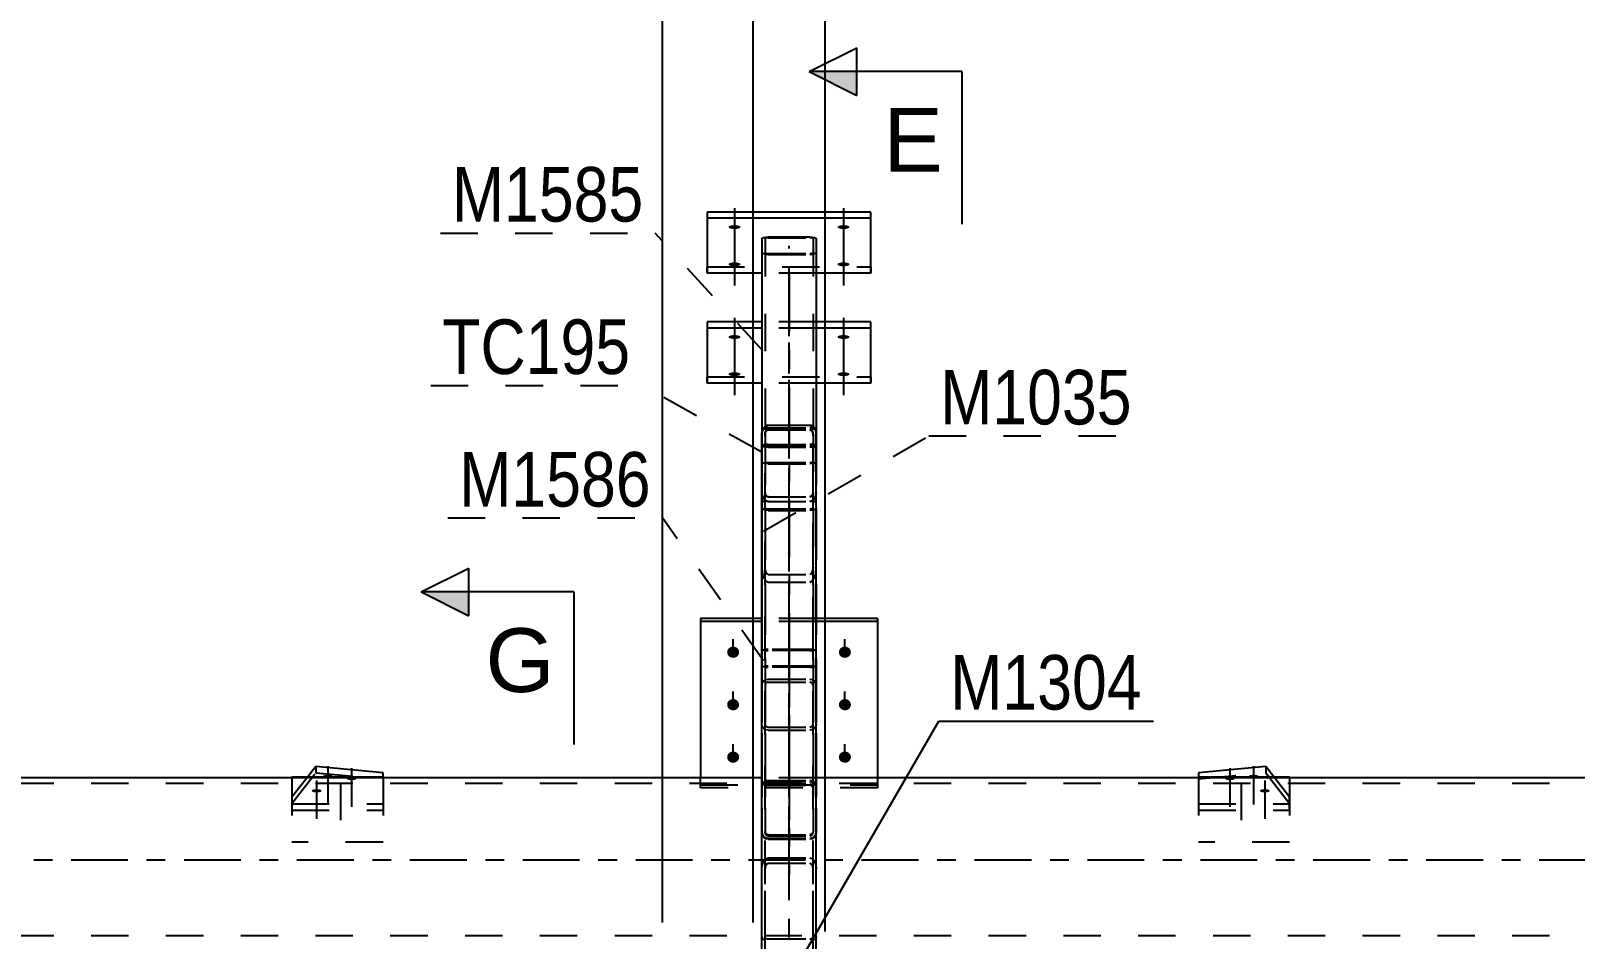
# Model space of a CAD drawing. Header units: millimetres. Extents: x -82 to 1107, y -546 to 295.
# Drawn here: x 241.7 to 322.6, y -4.2 to 43.5 of the extents above; entities that cross this region are included whole.
import ezdxf

# ---------------------------------------------------------------- set-up
doc = ezdxf.new("R2010")
doc.units = ezdxf.units.MM
doc.linetypes.add('DXK_LINE_DOT2', pattern=[3.9198, 1.9599, -1.9599])
doc.linetypes.add('DXK_LINE_DOT3', pattern=[5.9187, 2.979, -0.9799, 0.9799, -0.9799])
doc.styles.add('Arial', font='ARIAL.TTF', dxfattribs={"height": 0.2})
doc.styles.add('Arial Narrow', font='ARIALN.TTF', dxfattribs={"height": 0.2})

# ---------------------------------------------------------------- blocks, each defined once
blk = doc.blocks.new('Part-761553693-2066 - 1360')
at = {"color": 2, "linetype": 'Continuous'}
for p, q in [((277.127, 28.208), (277.127, 27.884)), ((279.985, 28.208), (277.127, 28.208)), ((277.127, 27.884), (277.127, 25.002)), ((279.985, 27.884), (277.127, 27.884)), ((285.698, 28.208), (282.843, 28.208)), ((285.698, 27.884), (282.843, 27.884)), ((285.698, 27.884), (285.698, 28.208)), ((285.698, 25.002), (285.698, 27.884)), ((279.985, 25.002), (277.127, 25.002)), ((285.698, 25.002), (282.843, 25.002))]:
    blk.add_line(p, q, dxfattribs=at)
at = {"color": 7, "linetype": 'DXK_LINE_DOT2'}
for p, q in [((282.843, 28.208), (279.985, 28.208)), ((282.843, 27.884), (279.985, 27.884)), ((277.127, 25.002), (277.127, 25.326)), ((277.127, 25.326), (285.698, 25.326)), ((285.698, 25.326), (285.698, 25.002)), ((282.843, 25.002), (279.985, 25.002))]:
    blk.add_line(p, q, dxfattribs=at)
blk = doc.blocks.new('Bolt-761553693-2078 - 1360')
at = {"linetype": 'Continuous'}
for points in [[(278.556, 33.286), (278.621, 33.284), (278.684, 33.277), (278.741, 33.267), (278.789, 33.252), (278.828, 33.235), (278.855, 33.215), (278.868, 33.195), (278.868, 33.173), (278.855, 33.152), (278.828, 33.133), (278.789, 33.115), (278.741, 33.101), (278.684, 33.09), (278.621, 33.084), (278.556, 33.082), (278.49, 33.084), (278.428, 33.09), (278.371, 33.101), (278.322, 33.115), (278.284, 33.133), (278.257, 33.152), (278.243, 33.173), (278.243, 33.195), (278.257, 33.215), (278.284, 33.235), (278.322, 33.252), (278.371, 33.267), (278.428, 33.277), (278.49, 33.284)], [(278.556, 31.334), (278.621, 31.332), (278.684, 31.325), (278.741, 31.314), (278.789, 31.3), (278.828, 31.283), (278.855, 31.263), (278.868, 31.242), (278.868, 31.221), (278.855, 31.2), (278.828, 31.181), (278.789, 31.163), (278.741, 31.149), (278.684, 31.138), (278.621, 31.132), (278.556, 31.13), (278.49, 31.132), (278.428, 31.138), (278.371, 31.149), (278.322, 31.163), (278.284, 31.181), (278.257, 31.2), (278.243, 31.221), (278.243, 31.242), (278.257, 31.263), (278.284, 31.283), (278.322, 31.3), (278.371, 31.314), (278.428, 31.325), (278.49, 31.332)]]:
    blk.add_hatch(color=1, dxfattribs=at).paths.add_polyline_path(points)
at = {"color": 1, "linetype": 'Continuous'}
for p, q in [((278.556, 34.183), (278.556, 32.076)), ((278.556, 32.231), (278.556, 30.124))]:
    blk.add_line(p, q, dxfattribs=at)
blk = doc.blocks.new('Part-761553693-1744 - 1360')
at = {"color": 7, "linetype": 'DXK_LINE_DOT3'}
blk.add_line((281.413, 30.693), (281.413, 1.107), dxfattribs=at)
at = {"color": 2, "linetype": 'Continuous'}
for p, q in [((279.984, 21.59), (279.985, 21.592)), ((279.984, 21.59), (279.984, 10.21)), ((279.984, 10.917), (279.985, 10.918)), ((279.985, 10.209), (279.984, 10.21))]:
    blk.add_line(p, q, dxfattribs=at)
at = {"color": 7, "linetype": 'DXK_LINE_DOT2'}
for p, q in [((279.985, 21.592), (280.01, 21.633)), ((280.01, 21.633), (280.085, 21.669)), ((280.085, 21.669), (280.196, 21.693)), ((280.169, 21.611), (280.156, 21.59)), ((280.156, 21.59), (280.156, 10.21)), ((280.206, 21.629), (280.169, 21.611)), ((280.196, 21.693), (280.327, 21.701)), ((280.262, 21.641), (280.206, 21.629)), ((280.327, 21.646), (280.262, 21.641)), ((280.327, 21.701), (282.499, 21.701)), ((280.327, 21.646), (282.499, 21.646)), ((282.499, 21.701), (282.63, 21.693)), ((282.564, 21.641), (282.499, 21.646)), ((282.62, 21.629), (282.564, 21.641)), ((282.657, 21.611), (282.62, 21.629)), ((282.63, 21.693), (282.741, 21.669)), ((282.67, 21.59), (282.657, 21.611)), ((282.67, 21.59), (282.67, 10.21)), ((282.741, 21.669), (282.815, 21.633)), ((282.815, 21.633), (282.841, 21.59)), ((282.841, 21.59), (282.841, 10.21)), ((280.01, 20.841), (279.984, 20.883)), ((280.085, 20.805), (280.01, 20.841)), ((280.196, 20.78), (280.085, 20.805)), ((280.156, 20.883), (280.169, 20.862)), ((280.169, 20.862), (280.206, 20.844)), ((280.327, 20.772), (280.196, 20.78)), ((280.206, 20.844), (280.262, 20.832)), ((280.262, 20.832), (280.327, 20.828)), ((280.327, 20.828), (282.499, 20.828)), ((280.327, 20.772), (282.499, 20.772)), ((282.499, 20.828), (282.564, 20.832)), ((282.63, 20.78), (282.499, 20.772)), ((282.564, 20.832), (282.62, 20.844)), ((282.62, 20.844), (282.657, 20.862)), ((282.741, 20.805), (282.63, 20.78)), ((282.657, 20.862), (282.67, 20.883)), ((282.815, 20.841), (282.741, 20.805)), ((282.841, 20.883), (282.815, 20.841)), ((279.985, 10.918), (280.01, 10.959)), ((280.085, 10.996), (280.01, 10.959)), ((280.196, 11.02), (280.085, 10.996)), ((280.156, 10.917), (280.169, 10.938)), ((280.169, 10.938), (280.206, 10.956)), ((280.327, 11.028), (280.196, 11.02)), ((280.206, 10.956), (280.262, 10.968)), ((280.262, 10.968), (280.327, 10.972)), ((282.499, 11.028), (280.327, 11.028)), ((282.499, 10.972), (280.327, 10.972)), ((282.63, 11.02), (282.499, 11.028)), ((282.499, 10.972), (282.564, 10.968)), ((282.564, 10.968), (282.62, 10.956)), ((282.62, 10.956), (282.657, 10.938)), ((282.741, 10.996), (282.63, 11.02)), ((282.657, 10.938), (282.67, 10.917)), ((282.815, 10.959), (282.741, 10.996)), ((282.841, 10.917), (282.815, 10.959)), ((280.01, 10.168), (279.985, 10.209)), ((280.01, 10.168), (280.085, 10.131)), ((280.085, 10.131), (280.196, 10.107)), ((280.169, 10.189), (280.156, 10.21)), ((280.206, 10.171), (280.169, 10.189)), ((280.196, 10.107), (280.327, 10.099)), ((280.262, 10.159), (280.206, 10.171)), ((280.327, 10.154), (280.262, 10.159)), ((282.499, 10.154), (280.327, 10.154)), ((282.499, 10.099), (280.327, 10.099)), ((282.564, 10.159), (282.499, 10.154)), ((282.499, 10.099), (282.63, 10.107)), ((282.62, 10.171), (282.564, 10.159)), ((282.657, 10.189), (282.62, 10.171)), ((282.63, 10.107), (282.741, 10.131)), ((282.67, 10.21), (282.657, 10.189)), ((282.741, 10.131), (282.815, 10.168)), ((282.815, 10.168), (282.841, 10.21))]:
    blk.add_line(p, q, dxfattribs=at)
blk = doc.blocks.new('Part-761553693-1999 - 1360')
at = {"color": 2, "linetype": 'Continuous'}
for p, q in [((306.396, 4.883), (302.871, 4.561)), ((306.818, 4.342), (306.396, 4.883)), ((302.871, 4.561), (302.871, 4.342))]:
    blk.add_line(p, q, dxfattribs=at)
at = {"color": 7, "linetype": 'DXK_LINE_DOT2'}
for p, q in [((306.396, 4.883), (306.396, 4.561)), ((302.871, 4.239), (306.396, 4.561)), ((302.871, 4.342), (302.871, 2.6)), ((306.396, 4.561), (307.646, 2.955)), ((307.646, 3.278), (306.818, 4.342)), ((307.646, 2.6), (307.646, 3.278)), ((302.871, 2.922), (307.646, 2.922)), ((302.871, 2.6), (307.646, 2.6))]:
    blk.add_line(p, q, dxfattribs=at)
blk = doc.blocks.new('Part-761553693-1612 - 1360')
at = {"color": 2, "linetype": 'Continuous'}
for p, q in [((277.127, 33.973), (277.127, 33.649)), ((285.698, 33.973), (277.127, 33.973)), ((277.127, 33.649), (277.127, 30.767)), ((285.698, 33.649), (277.127, 33.649)), ((285.698, 33.649), (285.698, 33.973)), ((285.698, 30.767), (285.698, 33.649)), ((279.985, 30.767), (277.127, 30.767)), ((285.698, 30.767), (282.843, 30.767))]:
    blk.add_line(p, q, dxfattribs=at)
at = {"color": 7, "linetype": 'DXK_LINE_DOT2'}
for p, q in [((277.127, 30.767), (277.127, 31.091)), ((277.127, 31.091), (285.698, 31.091)), ((282.843, 30.767), (279.985, 30.767)), ((285.698, 31.091), (285.698, 30.767))]:
    blk.add_line(p, q, dxfattribs=at)
blk = doc.blocks.new('Part-761553693-1681 - 1360')
at = {"color": 2, "linetype": 'Continuous'}
for p, q in [((279.985, 4.286), (111.414, 4.286)), ((451.414, 4.286), (282.842, 4.286))]:
    blk.add_line(p, q, dxfattribs=at)
at = {"color": 7, "linetype": 'DXK_LINE_DOT2'}
for p, q in [((282.842, 4.286), (279.985, 4.286)), ((681.897, 4), (12.957, 4)), ((681.897, -4), (12.957, -4))]:
    blk.add_line(p, q, dxfattribs=at)
at = {"color": 7, "linetype": 'DXK_LINE_DOT3'}
blk.add_line((12.957, 0), (681.897, 0), dxfattribs=at)
blk = doc.blocks.new('Part-761553693-1760 - 1360')
at = {"color": 2, "linetype": 'Continuous'}
for p, q in [((255.36, 4.341), (255.36, 4.286)), ((255.36, 4.341), (260.136, 4.341)), ((260.136, 4.341), (260.136, 4.286))]:
    blk.add_line(p, q, dxfattribs=at)
at = {"color": 7, "linetype": 'DXK_LINE_DOT2'}
for p, q in [((255.36, 4.286), (255.36, 0.912)), ((260.136, 4.286), (260.136, 0.912)), ((260.136, 0.912), (255.36, 0.912))]:
    blk.add_line(p, q, dxfattribs=at)
blk = doc.blocks.new('Part-761553693-1911 - 1360')
at = {"color": 7, "linetype": 'DXK_LINE_DOT3'}
blk.add_line((281.414, -0.671), (281.414, 24.044), dxfattribs=at)
at = {"color": 2, "linetype": 'Continuous'}
for p, q in [((280.197, 22.754), (280.086, 22.65)), ((280.328, 22.791), (280.197, 22.754)), ((280.328, 22.791), (282.5, 22.791)), ((282.631, 22.754), (282.5, 22.791)), ((282.742, 22.65), (282.631, 22.754)), ((280.011, 22.494), (279.985, 22.31)), ((280.086, 22.65), (280.011, 22.494)), ((282.816, 22.494), (282.742, 22.65)), ((282.842, 22.31), (282.816, 22.494))]:
    blk.add_line(p, q, dxfattribs=at)
at = {"color": 7, "linetype": 'DXK_LINE_DOT2'}
for p, q in [((279.985, 22.31), (279.985, 1.437)), ((280.157, 22.31), (280.17, 22.402)), ((280.157, 22.31), (280.157, 1.437)), ((280.17, 22.402), (280.207, 22.48)), ((280.207, 22.48), (280.263, 22.532)), ((280.263, 22.532), (280.328, 22.551)), ((280.328, 22.551), (282.5, 22.551)), ((282.5, 22.551), (282.565, 22.532)), ((282.565, 22.532), (282.621, 22.48)), ((282.621, 22.48), (282.658, 22.402)), ((282.658, 22.402), (282.671, 22.31)), ((282.671, 22.31), (282.671, 1.437)), ((282.842, 22.31), (282.842, 1.437)), ((279.985, 19.266), (280.011, 19.082)), ((280.011, 19.082), (280.086, 18.926)), ((280.086, 18.926), (280.197, 18.822)), ((280.17, 19.174), (280.157, 19.266)), ((280.207, 19.096), (280.17, 19.174)), ((280.197, 18.822), (280.328, 18.785)), ((280.263, 19.044), (280.207, 19.096)), ((280.328, 19.026), (280.263, 19.044)), ((280.328, 19.026), (282.5, 19.026)), ((280.328, 18.785), (282.5, 18.785)), ((282.565, 19.044), (282.5, 19.026)), ((282.5, 18.785), (282.631, 18.822)), ((282.621, 19.096), (282.565, 19.044)), ((282.658, 19.174), (282.621, 19.096)), ((282.631, 18.822), (282.742, 18.926)), ((282.671, 19.266), (282.658, 19.174)), ((282.742, 18.926), (282.816, 19.082)), ((282.816, 19.082), (282.842, 19.266)), ((280.197, 4.069), (280.328, 4.096)), ((280.328, 4.096), (282.5, 4.096)), ((282.5, 4.096), (282.631, 4.069)), ((279.985, 3.734), (280.011, 3.872)), ((280.17, 3.803), (280.157, 3.734)), ((280.207, 3.862), (280.17, 3.803)), ((280.263, 3.901), (280.207, 3.862)), ((280.328, 3.915), (280.263, 3.901)), ((280.328, 3.915), (282.5, 3.915)), ((282.565, 3.901), (282.5, 3.915)), ((282.621, 3.862), (282.565, 3.901)), ((282.658, 3.803), (282.621, 3.862)), ((282.671, 3.734), (282.658, 3.803)), ((282.816, 3.872), (282.842, 3.734)), ((280.011, 1.298), (279.985, 1.437)), ((280.157, 1.437), (280.17, 1.368)), ((280.17, 1.368), (280.207, 1.309)), ((280.328, 1.074), (280.197, 1.102)), ((280.207, 1.309), (280.263, 1.27)), ((280.263, 1.27), (280.328, 1.256)), ((280.328, 1.256), (282.5, 1.256)), ((280.328, 1.074), (282.5, 1.074)), ((282.5, 1.256), (282.565, 1.27)), ((282.631, 1.102), (282.5, 1.074)), ((282.565, 1.27), (282.621, 1.309)), ((282.621, 1.309), (282.658, 1.368)), ((282.658, 1.368), (282.671, 1.437)), ((282.842, 1.437), (282.816, 1.298))]:
    blk.add_line(p, q, dxfattribs=at)
for centre, start, end in [((280.341, 3.746), 114.13628, 159.07274), ((282.486, 3.746), 20.92726, 65.86372), ((280.341, 1.425), 200.92726, 245.86372), ((282.486, 1.425), 294.13628, 339.07274)]:
    blk.add_arc(centre, 0.353, start, end, dxfattribs=at)
blk = doc.blocks.new('Part-761553693-1919 - 1360')
at = {"color": 7, "linetype": 'DXK_LINE_DOT3'}
blk.add_line((281.414, -84.988), (281.414, 30.788), dxfattribs=at)
at = {"color": 2, "linetype": 'Continuous'}
for p, q in [((280.086, 22.65), (280.197, 22.754)), ((280.197, 22.754), (280.328, 22.791)), ((280.328, 22.791), (282.5, 22.791)), ((282.5, 22.791), (282.631, 22.754)), ((282.631, 22.754), (282.742, 22.65)), ((279.985, 22.31), (280.011, 22.494)), ((279.985, -75.762), (279.985, 22.31)), ((280.011, 22.494), (280.086, 22.65)), ((282.742, 22.65), (282.816, 22.494)), ((282.816, 22.494), (282.842, 22.31)), ((282.842, -75.762), (282.842, 22.31))]:
    blk.add_line(p, q, dxfattribs=at)
at = {"color": 7, "linetype": 'DXK_LINE_DOT2'}
for p, q in [((280.17, 22.402), (280.157, 22.31)), ((280.157, -75.762), (280.157, 22.31)), ((280.207, 22.48), (280.17, 22.402)), ((280.263, 22.532), (280.207, 22.48)), ((280.328, 22.551), (280.263, 22.532)), ((280.328, 22.551), (282.5, 22.551)), ((282.565, 22.532), (282.5, 22.551)), ((282.621, 22.48), (282.565, 22.532)), ((282.658, 22.402), (282.621, 22.48)), ((282.671, 22.31), (282.658, 22.402)), ((282.671, -75.762), (282.671, 22.31)), ((280.011, 19.082), (279.985, 19.266)), ((280.086, 18.926), (280.011, 19.082)), ((280.197, 18.822), (280.086, 18.926)), ((280.157, 19.266), (280.17, 19.174)), ((280.17, 19.174), (280.207, 19.096)), ((280.328, 18.785), (280.197, 18.822)), ((280.207, 19.096), (280.263, 19.044)), ((280.263, 19.044), (280.328, 19.026)), ((280.328, 19.026), (282.5, 19.026)), ((280.328, 18.785), (282.5, 18.785)), ((282.5, 19.026), (282.565, 19.044)), ((282.631, 18.822), (282.5, 18.785)), ((282.565, 19.044), (282.621, 19.096)), ((282.621, 19.096), (282.658, 19.174)), ((282.742, 18.926), (282.631, 18.822)), ((282.658, 19.174), (282.671, 19.266)), ((282.816, 19.082), (282.742, 18.926)), ((282.842, 19.266), (282.816, 19.082))]:
    blk.add_line(p, q, dxfattribs=at)
blk = doc.blocks.new('Part-761553693-1924 - 1360')
at = {"color": 7, "linetype": 'DXK_LINE_DOT2'}
for p, q in [((280.197, 0.058), (280.328, 0.102)), ((280.328, 0.102), (282.5, 0.102)), ((282.5, 0.102), (282.631, 0.058)), ((279.985, -0.481), (280.011, -0.257)), ((279.985, -74.149), (279.985, -0.481)), ((280.17, -0.369), (280.157, -0.481)), ((280.157, -74.149), (280.157, -0.481)), ((280.328, -0.189), (280.263, -0.211)), ((280.328, -0.189), (282.5, -0.189)), ((282.565, -0.211), (282.5, -0.189)), ((282.671, -0.481), (282.658, -0.369)), ((282.671, -74.149), (282.671, -0.481)), ((282.816, -0.257), (282.842, -0.481)), ((282.842, -74.149), (282.842, -0.481)), ((279.985, -4.026), (280.006, -4.118)), ((280.17, -4.084), (280.157, -4.026)), ((282.658, -4.084), (282.671, -4.026)), ((282.842, -4.026), (282.822, -4.118)), ((280.006, -4.118), (280.011, -4.134)), ((280.011, -4.134), (280.086, -4.195)), ((280.195, -4.118), (280.17, -4.084)), ((280.207, -4.128), (280.195, -4.118)), ((280.207, -4.128), (280.263, -4.149)), ((280.263, -4.149), (280.328, -4.156)), ((280.328, -4.156), (282.5, -4.156)), ((282.5, -4.156), (282.565, -4.149)), ((282.565, -4.149), (282.621, -4.128)), ((282.632, -4.118), (282.621, -4.128)), ((282.658, -4.084), (282.632, -4.118)), ((282.742, -4.195), (282.816, -4.134)), ((282.822, -4.118), (282.816, -4.134))]:
    blk.add_line(p, q, dxfattribs=at)
for centre, radius, start, end in [((280.54, -0.356), 0.538, 129.63084, 169.43592), ((282.288, -0.356), 0.538, 10.56408, 50.36916), ((280.434, -0.418), 0.269, 129.63084, 169.43592), ((282.394, -0.418), 0.269, 10.56408, 50.36916)]:
    blk.add_arc(centre, radius, start, end, dxfattribs=at)
blk = doc.blocks.new('Part-761553693-1970 - 1360')
at = {"color": 7, "linetype": 'DXK_LINE_DOT3'}
blk.add_line((281.414, 11.552), (281.414, -0.779), dxfattribs=at)
at = {"color": 7, "linetype": 'DXK_LINE_DOT2'}
for p, q in [((279.985, 9.152), (280.011, 9.275)), ((279.985, 9.152), (279.985, 1.486)), ((280.011, 9.275), (280.086, 9.379)), ((280.086, 9.379), (280.197, 9.449)), ((280.17, 9.213), (280.157, 9.152)), ((280.157, 9.152), (280.157, 1.486)), ((280.207, 9.265), (280.17, 9.213)), ((280.197, 9.449), (280.328, 9.474)), ((280.263, 9.3), (280.207, 9.265)), ((280.328, 9.313), (280.263, 9.3)), ((280.328, 9.474), (282.5, 9.474)), ((280.328, 9.313), (282.5, 9.313)), ((282.5, 9.474), (282.631, 9.449)), ((282.565, 9.3), (282.5, 9.313)), ((282.621, 9.265), (282.565, 9.3)), ((282.658, 9.213), (282.621, 9.265)), ((282.631, 9.449), (282.742, 9.379)), ((282.671, 9.152), (282.658, 9.213)), ((282.671, 9.152), (282.671, 1.486)), ((282.742, 9.379), (282.816, 9.275)), ((282.816, 9.275), (282.842, 9.152)), ((282.842, 9.152), (282.842, 1.486)), ((280.011, 6.988), (279.985, 7.111)), ((280.086, 6.883), (280.011, 6.988)), ((280.197, 6.813), (280.086, 6.883)), ((280.157, 7.111), (280.17, 7.049)), ((280.17, 7.049), (280.207, 6.997)), ((280.328, 6.789), (280.197, 6.813)), ((280.207, 6.997), (280.263, 6.962)), ((280.263, 6.962), (280.328, 6.95)), ((280.328, 6.95), (282.5, 6.95)), ((280.328, 6.789), (282.5, 6.789)), ((282.5, 6.95), (282.565, 6.962)), ((282.631, 6.813), (282.5, 6.789)), ((282.565, 6.962), (282.621, 6.997)), ((282.621, 6.997), (282.658, 7.049)), ((282.742, 6.883), (282.631, 6.813)), ((282.658, 7.049), (282.671, 7.111)), ((282.816, 6.988), (282.742, 6.883)), ((282.842, 7.111), (282.816, 6.988)), ((280.328, 4.162), (280.197, 4.134)), ((280.328, 4.162), (282.5, 4.162)), ((282.631, 4.134), (282.5, 4.162)), ((280.008, 3.916), (279.985, 3.797)), ((280.011, 3.936), (280.008, 3.916)), ((280.157, 3.797), (280.17, 3.867)), ((280.17, 3.867), (280.207, 3.926)), ((280.207, 3.926), (280.263, 3.965)), ((280.263, 3.965), (280.328, 3.979)), ((280.328, 3.979), (282.5, 3.979)), ((282.5, 3.979), (282.565, 3.965)), ((282.565, 3.965), (282.621, 3.926)), ((282.621, 3.926), (282.658, 3.867)), ((282.658, 3.867), (282.671, 3.797)), ((282.82, 3.916), (282.816, 3.936)), ((282.842, 3.797), (282.82, 3.916)), ((279.985, 1.486), (280.011, 1.346)), ((280.17, 1.416), (280.157, 1.486)), ((280.207, 1.357), (280.17, 1.416)), ((280.197, 1.149), (280.328, 1.121)), ((280.263, 1.317), (280.207, 1.357)), ((280.328, 1.304), (280.263, 1.317)), ((280.328, 1.304), (282.5, 1.304)), ((280.328, 1.121), (282.5, 1.121)), ((282.565, 1.317), (282.5, 1.304)), ((282.5, 1.121), (282.631, 1.149)), ((282.621, 1.357), (282.565, 1.317)), ((282.658, 1.416), (282.621, 1.357)), ((282.671, 1.486), (282.658, 1.416)), ((282.816, 1.346), (282.842, 1.486))]:
    blk.add_line(p, q, dxfattribs=at)
for centre, start, end in [((280.343, 3.811), 114.31996, 159.24168), ((282.485, 3.811), 20.75832, 65.68004), ((280.343, 1.472), 200.75832, 245.68004), ((282.485, 1.472), 294.31996, 339.24168)]:
    blk.add_arc(centre, 0.355, start, end, dxfattribs=at)
blk = doc.blocks.new('Part-761553693-1981 - 1360')
at = {"color": 2, "linetype": 'Continuous'}
for p, q in [((276.771, 12.651), (276.771, 4.286)), ((279.984, 12.651), (276.771, 12.651)), ((279.984, 12.494), (276.771, 12.494)), ((286.057, 12.651), (282.842, 12.651)), ((286.057, 12.494), (282.842, 12.494)), ((286.057, 12.651), (286.057, 4.286))]:
    blk.add_line(p, q, dxfattribs=at)
at = {"color": 7, "linetype": 'DXK_LINE_DOT2'}
for p, q in [((282.842, 12.651), (279.984, 12.651)), ((282.842, 12.494), (279.984, 12.494)), ((276.771, 3.768), (276.771, 4.286)), ((286.057, 4.286), (286.057, 3.768)), ((276.771, 3.925), (286.057, 3.925)), ((286.057, 3.768), (276.771, 3.768))]:
    blk.add_line(p, q, dxfattribs=at)
blk = doc.blocks.new('Bolt-761553693-1982 - 1360')
at = {"linetype": 'Continuous'}
for points in [[(278.485, 11.179), (278.551, 11.172), (278.613, 11.153), (278.67, 11.122), (278.719, 11.081), (278.757, 11.031), (278.784, 10.975), (278.798, 10.914), (278.798, 10.852), (278.784, 10.792), (278.757, 10.736), (278.719, 10.686), (278.67, 10.644), (278.613, 10.614), (278.551, 10.594), (278.485, 10.588), (278.42, 10.594), (278.357, 10.614), (278.301, 10.644), (278.252, 10.686), (278.213, 10.736), (278.186, 10.792), (278.173, 10.852), (278.173, 10.914), (278.186, 10.975), (278.213, 11.031), (278.252, 11.081), (278.301, 11.122), (278.357, 11.153), (278.42, 11.172)], [(284.342, 11.179), (284.408, 11.172), (284.47, 11.153), (284.527, 11.122), (284.576, 11.081), (284.615, 11.031), (284.641, 10.975), (284.655, 10.914), (284.655, 10.852), (284.641, 10.792), (284.615, 10.736), (284.576, 10.686), (284.527, 10.644), (284.47, 10.614), (284.408, 10.594), (284.342, 10.588), (284.277, 10.594), (284.215, 10.614), (284.158, 10.644), (284.109, 10.686), (284.07, 10.736), (284.044, 10.792), (284.03, 10.852), (284.03, 10.914), (284.044, 10.975), (284.07, 11.031), (284.109, 11.081), (284.158, 11.122), (284.215, 11.153), (284.277, 11.172)], [(278.485, 8.427), (278.551, 8.42), (278.613, 8.401), (278.67, 8.37), (278.719, 8.329), (278.757, 8.279), (278.784, 8.223), (278.798, 8.162), (278.798, 8.1), (278.784, 8.04), (278.757, 7.984), (278.719, 7.934), (278.67, 7.892), (278.613, 7.862), (278.551, 7.842), (278.485, 7.836), (278.42, 7.842), (278.357, 7.862), (278.301, 7.892), (278.252, 7.934), (278.213, 7.984), (278.186, 8.04), (278.173, 8.1), (278.173, 8.162), (278.186, 8.223), (278.213, 8.279), (278.252, 8.329), (278.301, 8.37), (278.357, 8.401), (278.42, 8.42)], [(284.342, 8.427), (284.408, 8.42), (284.47, 8.401), (284.527, 8.37), (284.576, 8.329), (284.615, 8.279), (284.641, 8.223), (284.655, 8.162), (284.655, 8.1), (284.641, 8.04), (284.615, 7.984), (284.576, 7.934), (284.527, 7.892), (284.47, 7.862), (284.408, 7.842), (284.342, 7.836), (284.277, 7.842), (284.215, 7.862), (284.158, 7.892), (284.109, 7.934), (284.07, 7.984), (284.044, 8.04), (284.03, 8.1), (284.03, 8.162), (284.044, 8.223), (284.07, 8.279), (284.109, 8.329), (284.158, 8.37), (284.215, 8.401), (284.277, 8.42)], [(278.485, 5.675), (278.551, 5.668), (278.613, 5.649), (278.67, 5.618), (278.719, 5.577), (278.757, 5.527), (278.784, 5.471), (278.798, 5.41), (278.798, 5.349), (278.784, 5.288), (278.757, 5.232), (278.719, 5.182), (278.67, 5.14), (278.613, 5.11), (278.551, 5.091), (278.485, 5.084), (278.42, 5.091), (278.357, 5.11), (278.301, 5.14), (278.252, 5.182), (278.213, 5.232), (278.186, 5.288), (278.173, 5.349), (278.173, 5.41), (278.186, 5.471), (278.213, 5.527), (278.252, 5.577), (278.301, 5.618), (278.357, 5.649), (278.42, 5.668)], [(284.342, 5.675), (284.408, 5.668), (284.47, 5.649), (284.527, 5.618), (284.576, 5.577), (284.615, 5.527), (284.641, 5.471), (284.655, 5.41), (284.655, 5.349), (284.641, 5.288), (284.615, 5.232), (284.576, 5.182), (284.527, 5.14), (284.47, 5.11), (284.408, 5.091), (284.342, 5.084), (284.277, 5.091), (284.215, 5.11), (284.158, 5.14), (284.109, 5.182), (284.07, 5.232), (284.044, 5.288), (284.03, 5.349), (284.03, 5.41), (284.044, 5.471), (284.07, 5.527), (284.109, 5.577), (284.158, 5.618), (284.215, 5.649), (284.277, 5.668)]]:
    blk.add_hatch(color=1, dxfattribs=at).paths.add_polyline_path(points)
at = {"color": 1, "linetype": 'Continuous'}
for p, q in [((278.485, 10.756), (278.485, 11.567)), ((284.342, 10.756), (284.342, 11.567)), ((278.485, 8.004), (278.485, 8.815)), ((284.342, 8.004), (284.342, 8.815)), ((278.485, 5.252), (278.485, 6.063)), ((284.342, 5.252), (284.342, 6.063))]:
    blk.add_line(p, q, dxfattribs=at)
at = {"color": 1, "linetype": 'DXK_LINE_DOT2'}
for p, q in [((281.414, 10.756), (281.414, 11.567)), ((281.414, 5.252), (281.414, 6.063))]:
    blk.add_line(p, q, dxfattribs=at)
blk = doc.blocks.new('Part-761553693-2000 - 1360')
at = {"color": 2, "linetype": 'Continuous'}
for p, q in [((302.871, 4.342), (302.871, 4.286)), ((302.871, 4.342), (307.646, 4.342)), ((307.646, 4.342), (307.646, 4.286))]:
    blk.add_line(p, q, dxfattribs=at)
at = {"color": 7, "linetype": 'DXK_LINE_DOT2'}
for p, q in [((302.871, 4.286), (302.871, 0.913)), ((307.646, 4.286), (307.646, 0.913)), ((307.646, 0.913), (302.871, 0.913))]:
    blk.add_line(p, q, dxfattribs=at)
blk = doc.blocks.new('Bolt-761553693-2001 - 1360')
at = {"linetype": 'Continuous'}
for points in [[(304.518, 4.169), (304.465, 4.171), (304.414, 4.177), (304.367, 4.186), (304.327, 4.198), (304.296, 4.213), (304.274, 4.23), (304.263, 4.248), (304.263, 4.266), (304.274, 4.284), (304.296, 4.301), (304.327, 4.316), (304.367, 4.328), (304.414, 4.337), (304.465, 4.343), (304.518, 4.345), (304.572, 4.343), (304.623, 4.337), (304.669, 4.328), (304.709, 4.316), (304.741, 4.301), (304.763, 4.284), (304.774, 4.266), (304.774, 4.248), (304.763, 4.23), (304.741, 4.213), (304.709, 4.198), (304.669, 4.186), (304.623, 4.177), (304.572, 4.171)], [(305.761, 4.282), (305.707, 4.284), (305.656, 4.29), (305.61, 4.299), (305.57, 4.311), (305.538, 4.326), (305.516, 4.343), (305.505, 4.361), (305.505, 4.379), (305.516, 4.397), (305.538, 4.414), (305.57, 4.429), (305.61, 4.441), (305.656, 4.45), (305.707, 4.456), (305.761, 4.458), (305.814, 4.456), (305.865, 4.45), (305.912, 4.441), (305.952, 4.429), (305.983, 4.414), (306.005, 4.397), (306.016, 4.379), (306.016, 4.361), (306.005, 4.343), (305.983, 4.326), (305.952, 4.311), (305.912, 4.299), (305.865, 4.29), (305.814, 4.284)], [(306.349, 3.527), (306.295, 3.529), (306.244, 3.534), (306.197, 3.543), (306.157, 3.556), (306.126, 3.571), (306.104, 3.587), (306.093, 3.605), (306.093, 3.624), (306.104, 3.642), (306.126, 3.659), (306.157, 3.673), (306.197, 3.686), (306.244, 3.695), (306.295, 3.701), (306.349, 3.703), (306.402, 3.701), (306.453, 3.695), (306.5, 3.686), (306.54, 3.673), (306.571, 3.659), (306.593, 3.642), (306.604, 3.624), (306.604, 3.605), (306.593, 3.587), (306.571, 3.571), (306.54, 3.556), (306.5, 3.543), (306.453, 3.534), (306.402, 3.529)]]:
    blk.add_hatch(color=1, dxfattribs=at).paths.add_polyline_path(points)
at = {"color": 1, "linetype": 'Continuous'}
for p, q in [((305.761, 4.907), (305.761, 2.893)), ((304.518, 4.794), (304.518, 2.78)), ((306.349, 4.152), (306.349, 2.138))]:
    blk.add_line(p, q, dxfattribs=at)
at = {"color": 1, "linetype": 'DXK_LINE_DOT2'}
blk.add_line((305.106, 4.038), (305.106, 2.025), dxfattribs=at)
blk = doc.blocks.new('Part-761553693-2021 - 1360')
at = {"color": 2, "linetype": 'Continuous'}
for p, q in [((256.609, 4.882), (256.188, 4.341)), ((260.136, 4.561), (256.609, 4.882)), ((260.136, 4.341), (260.136, 4.561))]:
    blk.add_line(p, q, dxfattribs=at)
at = {"color": 7, "linetype": 'DXK_LINE_DOT2'}
for p, q in [((256.609, 4.882), (256.609, 4.56)), ((255.36, 2.955), (256.609, 4.56)), ((256.188, 4.341), (255.36, 3.277)), ((256.609, 4.56), (260.136, 4.239)), ((260.136, 4.341), (260.136, 2.6)), ((255.36, 3.277), (255.36, 2.6)), ((255.36, 2.922), (260.136, 2.922)), ((255.36, 2.6), (260.136, 2.6))]:
    blk.add_line(p, q, dxfattribs=at)
blk = doc.blocks.new('Bolt-761553693-2022 - 1360')
at = {"linetype": 'Continuous'}
for points in [[(257.245, 4.281), (257.192, 4.283), (257.141, 4.289), (257.094, 4.298), (257.054, 4.311), (257.022, 4.325), (257.001, 4.342), (256.989, 4.36), (256.989, 4.379), (257.001, 4.397), (257.022, 4.413), (257.054, 4.428), (257.094, 4.441), (257.141, 4.45), (257.192, 4.455), (257.245, 4.457), (257.299, 4.455), (257.35, 4.45), (257.396, 4.441), (257.436, 4.428), (257.468, 4.413), (257.49, 4.397), (257.501, 4.379), (257.501, 4.36), (257.49, 4.342), (257.468, 4.325), (257.436, 4.311), (257.396, 4.298), (257.35, 4.289), (257.299, 4.283)], [(258.488, 4.168), (258.434, 4.17), (258.383, 4.176), (258.336, 4.185), (258.297, 4.197), (258.265, 4.212), (258.243, 4.229), (258.232, 4.247), (258.232, 4.265), (258.243, 4.283), (258.265, 4.3), (258.297, 4.315), (258.336, 4.327), (258.383, 4.337), (258.434, 4.342), (258.488, 4.344), (258.541, 4.342), (258.592, 4.337), (258.639, 4.327), (258.679, 4.315), (258.71, 4.3), (258.732, 4.283), (258.743, 4.265), (258.743, 4.247), (258.732, 4.229), (258.71, 4.212), (258.679, 4.197), (258.639, 4.185), (258.592, 4.176), (258.541, 4.17)], [(256.657, 3.526), (256.604, 3.528), (256.553, 3.534), (256.506, 3.543), (256.466, 3.555), (256.435, 3.57), (256.413, 3.587), (256.402, 3.605), (256.402, 3.623), (256.413, 3.641), (256.435, 3.658), (256.466, 3.673), (256.506, 3.685), (256.553, 3.694), (256.604, 3.7), (256.657, 3.702), (256.711, 3.7), (256.762, 3.694), (256.809, 3.685), (256.849, 3.673), (256.88, 3.658), (256.902, 3.641), (256.913, 3.623), (256.913, 3.605), (256.902, 3.587), (256.88, 3.57), (256.849, 3.555), (256.809, 3.543), (256.762, 3.534), (256.711, 3.528)]]:
    blk.add_hatch(color=1, dxfattribs=at).paths.add_polyline_path(points)
at = {"color": 1, "linetype": 'Continuous'}
for p, q in [((257.245, 4.906), (257.245, 2.893)), ((256.657, 4.151), (256.657, 2.137)), ((258.488, 4.793), (258.488, 2.78))]:
    blk.add_line(p, q, dxfattribs=at)
at = {"color": 1, "linetype": 'DXK_LINE_DOT2'}
blk.add_line((257.9, 4.038), (257.9, 2.024), dxfattribs=at)
blk = doc.blocks.new('Part-761553693-2075 - 1360')
at = {"color": 2, "linetype": 'Continuous'}
for p, q in [((279.985, 32.561), (280.011, 32.604)), ((279.985, 32.561), (279.985, 22.311)), ((280.011, 32.604), (280.086, 32.64)), ((280.086, 32.64), (280.197, 32.664)), ((280.197, 32.664), (280.328, 32.673)), ((280.328, 32.673), (282.5, 32.673)), ((282.5, 32.673), (282.631, 32.664)), ((282.631, 32.664), (282.742, 32.64)), ((282.742, 32.64), (282.816, 32.604)), ((282.816, 32.604), (282.843, 32.561)), ((282.843, 32.561), (282.843, 22.31)), ((280.011, 22.586), (279.985, 22.543)), ((280.068, 22.614), (280.011, 22.586)), ((282.759, 22.614), (282.816, 22.586)), ((282.843, 22.543), (282.816, 22.586))]:
    blk.add_line(p, q, dxfattribs=at)
at = {"color": 7, "linetype": 'DXK_LINE_DOT2'}
for p, q in [((280.17, 32.582), (280.157, 32.561)), ((280.157, 32.561), (280.157, 21.837)), ((280.207, 32.6), (280.17, 32.582)), ((280.263, 32.613), (280.207, 32.6)), ((280.328, 32.617), (280.263, 32.613)), ((280.328, 32.617), (282.5, 32.617)), ((282.565, 32.613), (282.5, 32.617)), ((282.621, 32.6), (282.565, 32.613)), ((282.658, 32.582), (282.621, 32.6)), ((282.671, 32.561), (282.658, 32.582)), ((282.671, 32.561), (282.671, 21.837)), ((280.011, 31.812), (279.985, 31.855)), ((280.086, 31.776), (280.011, 31.812)), ((280.197, 31.752), (280.086, 31.776)), ((280.157, 31.855), (280.17, 31.833)), ((280.17, 31.833), (280.207, 31.815)), ((280.328, 31.743), (280.197, 31.752)), ((280.207, 31.815), (280.263, 31.803)), ((280.263, 31.803), (280.328, 31.799)), ((280.328, 31.799), (282.5, 31.799)), ((280.328, 31.743), (282.5, 31.743)), ((282.5, 31.799), (282.565, 31.803)), ((282.631, 31.752), (282.5, 31.743)), ((282.565, 31.803), (282.621, 31.815)), ((282.621, 31.815), (282.631, 31.82)), ((282.631, 31.82), (282.658, 31.833)), ((282.742, 31.776), (282.631, 31.752)), ((282.658, 31.833), (282.671, 31.855)), ((282.816, 31.812), (282.742, 31.776)), ((282.843, 31.855), (282.816, 31.812)), ((279.985, 22.311), (279.985, 21.837)), ((280.086, 22.622), (280.068, 22.614)), ((280.197, 22.646), (280.086, 22.622)), ((280.157, 22.543), (280.17, 22.565)), ((280.17, 22.565), (280.207, 22.583)), ((280.328, 22.655), (280.197, 22.646)), ((280.207, 22.583), (280.263, 22.595)), ((280.263, 22.595), (280.328, 22.599)), ((280.328, 22.655), (282.5, 22.655)), ((280.328, 22.599), (282.5, 22.599)), ((282.631, 22.646), (282.5, 22.655)), ((282.5, 22.599), (282.565, 22.595)), ((282.565, 22.595), (282.621, 22.583)), ((282.621, 22.583), (282.658, 22.565)), ((282.742, 22.622), (282.631, 22.646)), ((282.658, 22.565), (282.671, 22.543)), ((282.742, 22.622), (282.759, 22.614)), ((282.843, 22.31), (282.843, 21.837)), ((279.985, 21.837), (280.011, 21.794)), ((280.011, 21.794), (280.086, 21.758)), ((280.086, 21.758), (280.197, 21.734)), ((280.17, 21.816), (280.157, 21.837)), ((280.207, 21.798), (280.17, 21.816)), ((280.197, 21.734), (280.328, 21.725)), ((280.263, 21.785), (280.207, 21.798)), ((280.328, 21.781), (280.263, 21.785)), ((280.328, 21.781), (282.5, 21.781)), ((280.328, 21.725), (282.5, 21.725)), ((282.565, 21.785), (282.5, 21.781)), ((282.5, 21.725), (282.631, 21.734)), ((282.621, 21.798), (282.565, 21.785)), ((282.658, 21.816), (282.621, 21.798)), ((282.631, 21.734), (282.742, 21.758)), ((282.671, 21.837), (282.658, 21.816)), ((282.742, 21.758), (282.816, 21.794)), ((282.816, 21.794), (282.843, 21.837))]:
    blk.add_line(p, q, dxfattribs=at)
at = {"color": 7, "linetype": 'DXK_LINE_DOT3'}
blk.add_line((281.414, 22.19), (281.414, 32.208), dxfattribs=at)
blk = doc.blocks.new('Bolt-761553693-2072 - 1360')
at = {"linetype": 'Continuous'}
for points in [[(278.556, 27.521), (278.621, 27.519), (278.684, 27.512), (278.741, 27.501), (278.789, 27.487), (278.828, 27.47), (278.855, 27.45), (278.868, 27.429), (278.868, 27.408), (278.855, 27.387), (278.828, 27.368), (278.789, 27.35), (278.741, 27.336), (278.684, 27.325), (278.621, 27.319), (278.556, 27.317), (278.49, 27.319), (278.428, 27.325), (278.371, 27.336), (278.322, 27.35), (278.284, 27.368), (278.257, 27.387), (278.243, 27.408), (278.243, 27.429), (278.257, 27.45), (278.284, 27.47), (278.322, 27.487), (278.371, 27.501), (278.428, 27.512), (278.49, 27.519)], [(278.556, 25.569), (278.621, 25.567), (278.684, 25.56), (278.741, 25.549), (278.789, 25.535), (278.828, 25.518), (278.855, 25.498), (278.868, 25.477), (278.868, 25.456), (278.855, 25.435), (278.828, 25.416), (278.789, 25.398), (278.741, 25.384), (278.684, 25.373), (278.621, 25.367), (278.556, 25.364), (278.49, 25.367), (278.428, 25.373), (278.371, 25.384), (278.322, 25.398), (278.284, 25.416), (278.257, 25.435), (278.243, 25.456), (278.243, 25.477), (278.257, 25.498), (278.284, 25.518), (278.322, 25.535), (278.371, 25.549), (278.428, 25.56), (278.49, 25.567)]]:
    blk.add_hatch(color=1, dxfattribs=at).paths.add_polyline_path(points)
at = {"color": 1, "linetype": 'Continuous'}
for p, q in [((278.556, 28.418), (278.556, 26.311)), ((278.556, 26.466), (278.556, 24.359))]:
    blk.add_line(p, q, dxfattribs=at)
blk = doc.blocks.new('Bolt-761553693-2073 - 1360')
at = {"linetype": 'Continuous'}
for points in [[(284.27, 27.521), (284.335, 27.519), (284.398, 27.512), (284.455, 27.501), (284.504, 27.487), (284.542, 27.47), (284.569, 27.45), (284.583, 27.429), (284.583, 27.408), (284.569, 27.387), (284.542, 27.368), (284.504, 27.35), (284.455, 27.336), (284.398, 27.325), (284.335, 27.319), (284.27, 27.316), (284.205, 27.319), (284.142, 27.325), (284.085, 27.336), (284.037, 27.35), (283.998, 27.368), (283.971, 27.387), (283.958, 27.408), (283.958, 27.429), (283.971, 27.45), (283.998, 27.47), (284.037, 27.487), (284.085, 27.501), (284.142, 27.512), (284.205, 27.519)], [(284.27, 25.569), (284.335, 25.567), (284.398, 25.56), (284.455, 25.549), (284.504, 25.535), (284.542, 25.518), (284.569, 25.498), (284.583, 25.477), (284.583, 25.456), (284.569, 25.435), (284.542, 25.416), (284.504, 25.398), (284.455, 25.384), (284.398, 25.373), (284.335, 25.367), (284.27, 25.364), (284.205, 25.367), (284.142, 25.373), (284.085, 25.384), (284.037, 25.398), (283.998, 25.416), (283.971, 25.435), (283.958, 25.456), (283.958, 25.477), (283.971, 25.498), (283.998, 25.518), (284.037, 25.535), (284.085, 25.549), (284.142, 25.56), (284.205, 25.567)]]:
    blk.add_hatch(color=1, dxfattribs=at).paths.add_polyline_path(points)
at = {"color": 1, "linetype": 'Continuous'}
for p, q in [((284.27, 28.418), (284.27, 26.311)), ((284.27, 26.466), (284.27, 24.359))]:
    blk.add_line(p, q, dxfattribs=at)
blk = doc.blocks.new('Bolt-761553693-2079 - 1360')
at = {"linetype": 'Continuous'}
for points in [[(284.27, 33.286), (284.335, 33.284), (284.398, 33.277), (284.455, 33.267), (284.504, 33.252), (284.542, 33.235), (284.569, 33.215), (284.583, 33.194), (284.583, 33.173), (284.569, 33.152), (284.542, 33.133), (284.504, 33.115), (284.455, 33.101), (284.398, 33.09), (284.335, 33.084), (284.27, 33.082), (284.205, 33.084), (284.142, 33.09), (284.085, 33.101), (284.037, 33.115), (283.998, 33.133), (283.971, 33.152), (283.958, 33.173), (283.958, 33.194), (283.971, 33.215), (283.998, 33.235), (284.037, 33.252), (284.085, 33.267), (284.142, 33.277), (284.205, 33.284)], [(284.27, 31.334), (284.335, 31.332), (284.398, 31.325), (284.455, 31.314), (284.504, 31.3), (284.542, 31.283), (284.569, 31.263), (284.583, 31.242), (284.583, 31.221), (284.569, 31.2), (284.542, 31.181), (284.504, 31.163), (284.455, 31.149), (284.398, 31.138), (284.335, 31.132), (284.27, 31.13), (284.205, 31.132), (284.142, 31.138), (284.085, 31.149), (284.037, 31.163), (283.998, 31.181), (283.971, 31.2), (283.958, 31.221), (283.958, 31.242), (283.971, 31.263), (283.998, 31.283), (284.037, 31.3), (284.085, 31.314), (284.142, 31.325), (284.205, 31.332)]]:
    blk.add_hatch(color=1, dxfattribs=at).paths.add_polyline_path(points)
at = {"color": 1, "linetype": 'Continuous'}
for p, q in [((284.27, 34.183), (284.27, 32.076)), ((284.27, 32.231), (284.27, 30.124))]:
    blk.add_line(p, q, dxfattribs=at)
blk = doc.blocks.new('Part-761553693-6360 - 1360')
at = {"color": 7, "linetype": 'DXK_LINE_DOT2'}
for p, q in [((279.985, -36.231), (279.985, 18.785)), ((280.157, 18.785), (279.985, 18.785)), ((280.157, -36.231), (280.157, 18.785)), ((282.671, -36.231), (282.671, 18.785)), ((282.671, 18.785), (282.842, 18.785)), ((282.842, -36.231), (282.842, 18.785)), ((280.011, 18.416), (279.985, 18.476)), ((280.086, 18.365), (280.011, 18.416)), ((280.197, 18.33), (280.086, 18.365)), ((280.157, 18.476), (280.17, 18.446)), ((280.17, 18.446), (280.207, 18.42)), ((280.328, 18.318), (280.197, 18.33)), ((280.207, 18.42), (280.263, 18.403)), ((280.263, 18.403), (280.328, 18.397)), ((280.328, 18.397), (282.5, 18.397)), ((280.328, 18.318), (282.5, 18.318)), ((282.5, 18.397), (282.565, 18.403)), ((282.631, 18.33), (282.5, 18.318)), ((282.565, 18.403), (282.621, 18.42)), ((282.621, 18.42), (282.658, 18.446)), ((282.742, 18.365), (282.631, 18.33)), ((282.658, 18.446), (282.671, 18.476)), ((282.816, 18.416), (282.742, 18.365)), ((282.842, 18.476), (282.816, 18.416)), ((279.985, 15.351), (280.011, 15.05)), ((280.17, 15.2), (280.157, 15.351)), ((280.197, 14.625), (280.328, 14.565)), ((280.328, 14.958), (280.263, 14.988)), ((280.328, 14.958), (282.5, 14.958)), ((282.565, 14.988), (282.5, 14.958)), ((282.5, 14.565), (282.631, 14.625)), ((282.671, 15.351), (282.658, 15.2)), ((282.816, 15.05), (282.842, 15.351)), ((280.328, 14.565), (282.5, 14.565))]:
    blk.add_line(p, q, dxfattribs=at)
for centre, radius, start, end in [((280.805, 15.143), 0.799, 186.67679, 220.4485), ((280.567, 15.247), 0.4, 186.67679, 220.4485), ((282.261, 15.247), 0.4, 319.5515, 353.32321), ((282.023, 15.143), 0.799, 319.5515, 353.32321)]:
    blk.add_arc(centre, radius, start, end, dxfattribs=at)
blk = doc.blocks.new('StraightDimension-761553693-20331 - 1360')
at = {"color": 7, "linetype": 'Continuous'}
blk.add_line((274.787, -3.286), (274.787, 71.498), dxfattribs=at)
blk = doc.blocks.new('StraightDimension-761553693-20330 - 1360')
at = {"color": 7, "linetype": 'Continuous'}
for p, q in [((274.787, -3.286), (274.787, 71.498)), ((279.529, -3.286), (279.529, 71.498))]:
    blk.add_line(p, q, dxfattribs=at)
blk = doc.blocks.new('StraightDimension-761553693-20328 - 1360')
at = {"color": 7, "linetype": 'Continuous'}
blk.add_line((283.3, -3.758), (283.3, 84.098), dxfattribs=at)
blk = doc.blocks.new('StraightDimension-761553693-20329 - 1360')
at = {"color": 7, "linetype": 'Continuous'}
for p, q in [((283.3, -3.758), (283.3, 84.098)), ((279.529, -3.286), (279.529, 71.498))]:
    blk.add_line(p, q, dxfattribs=at)
blk = doc.blocks.new('SectionMark-761553693-31339 - 1360')
at = {"linetype": 'Continuous'}
for points in [[(264.636, 14.045), (264.636, 12.795), (262.136, 14.045)], [(264.636, -25.363), (264.636, -26.613), (262.136, -26.613)]]:
    blk.add_hatch(color=6, dxfattribs=at).paths.add_polyline_path(points)
at = {"color": 6, "linetype": 'Continuous'}
for p, q in [((262.136, 14.045), (264.636, 15.295)), ((264.636, 12.795), (264.636, 15.295)), ((270.136, 14.045), (262.136, 14.045)), ((262.136, 14.045), (264.636, 12.795)), ((270.136, 14.045), (270.136, 6.045)), ((270.136, -26.613), (270.136, -18.613)), ((262.136, -26.613), (264.636, -25.363)), ((264.636, -25.363), (264.636, -27.863)), ((270.136, -26.613), (262.136, -26.613)), ((264.636, -27.863), (262.136, -26.613))]:
    blk.add_line(p, q, dxfattribs=at)
at = {"color": 0, "linetype": 'Continuous'}
for points in [[(269.136, 8.795), (269.136, 12.295), (265.506, 12.295), (265.506, 8.795)], [(269.136, -24.863), (269.136, -21.363), (265.506, -21.363), (265.506, -24.863)]]:
    blk.add_wipeout(points, dxfattribs=at)
at = {"color": 3, "linetype": 'Continuous', "style": 'Arial'}
for p in [(265.506, 8.795), (265.506, -24.863)]:
    blk.add_text('G', height=3.343, dxfattribs=at).set_placement(p)
blk = doc.blocks.new('Mark-761553693-20802 - 1360')
at = {"color": 30, "linetype": 'DXK_LINE_DOT2'}
for p in [(262.642, 24.876), (279.985, 21.376)]:
    blk.add_line(p, (273.706, 24.876), dxfattribs=at)
at = {"color": 0}
blk.add_wipeout([(273.106, 25.476), (273.106, 28.476), (263.242, 28.476), (263.242, 25.476)], dxfattribs=at)
blk.add_wipeout([(273.106, 25.476), (273.106, 28.476), (263.242, 28.476), (263.242, 25.476)], dxfattribs=at)
at = {"color": 3, "style": 'Arial Narrow'}
blk.add_text('TC195', height=2.8633, dxfattribs=at).set_placement((263.242, 25.476))
blk = doc.blocks.new('Mark-761553693-20808 - 1360')
at = {"color": 30, "linetype": 'DXK_LINE_DOT2'}
for p, q in [((280.078, 17.233), (288.738, 22.233)), ((288.738, 22.233), (299.99, 22.233))]:
    blk.add_line(p, q, dxfattribs=at)
at = {"color": 0}
blk.add_wipeout([(299.39, 22.833), (299.39, 25.833), (289.338, 25.833), (289.338, 22.833)], dxfattribs=at)
blk.add_wipeout([(299.39, 22.833), (299.39, 25.833), (289.338, 25.833), (289.338, 22.833)], dxfattribs=at)
at = {"color": 3, "style": 'Arial Narrow'}
blk.add_text('M1035', height=2.8633, dxfattribs=at).set_placement((289.338, 22.833))
blk = doc.blocks.new('SectionMark-761553693-3042 - 1360')
at = {"linetype": 'Continuous'}
blk.add_hatch(color=6, dxfattribs=at).paths.add_polyline_path([(284.97, 41.339), (284.97, 40.089), (282.47, 41.339)])
at = {"color": 6, "linetype": 'Continuous'}
for p, q in [((282.47, 41.339), (284.97, 42.589)), ((284.97, 40.089), (284.97, 42.589)), ((290.47, 41.339), (282.47, 41.339)), ((282.47, 41.339), (284.97, 40.089)), ((290.47, 41.339), (290.47, 33.339))]:
    blk.add_line(p, q, dxfattribs=at)
at = {"color": 0, "linetype": 'Continuous'}
blk.add_wipeout([(289.47, 36.089), (289.47, 39.589), (286.36, 39.589), (286.36, 36.089)], dxfattribs=at)
at = {"color": 3, "linetype": 'Continuous', "style": 'Arial'}
blk.add_text('E', height=3.343, dxfattribs=at).set_placement((286.36, 36.089))
blk = doc.blocks.new('Mark-761553693-20799 - 1360')
at = {"color": 30, "linetype": 'DXK_LINE_DOT2'}
for p in [(263.531, 17.925), (280.077, 10.435)]:
    blk.add_line(p, (274.783, 17.925), dxfattribs=at)
at = {"color": 0}
blk.add_wipeout([(274.183, 18.525), (274.183, 21.525), (264.131, 21.525), (264.131, 18.525)], dxfattribs=at)
blk.add_wipeout([(274.183, 18.525), (274.183, 21.525), (264.131, 21.525), (264.131, 18.525)], dxfattribs=at)
at = {"color": 3, "style": 'Arial Narrow'}
blk.add_text('M1586', height=2.8633, dxfattribs=at).set_placement((264.131, 18.525))
blk = doc.blocks.new('Mark-761553693-20805 - 1360')
at = {"color": 30, "linetype": 'DXK_LINE_DOT2'}
for p in [(263.146, 32.874), (280.055, 26.679)]:
    blk.add_line(p, (274.398, 32.874), dxfattribs=at)
at = {"color": 0}
blk.add_wipeout([(273.798, 33.474), (273.798, 36.474), (263.746, 36.474), (263.746, 33.474)], dxfattribs=at)
blk.add_wipeout([(273.798, 33.474), (273.798, 36.474), (263.746, 36.474), (263.746, 33.474)], dxfattribs=at)
at = {"color": 3, "style": 'Arial Narrow'}
blk.add_text('M1585', height=2.8633, dxfattribs=at).set_placement((263.746, 33.474))
blk = doc.blocks.new('Mark-761553693-21089 - 1360')
at = {"color": 30, "linetype": 'Continuous'}
for p, q in [((279.764, -9.179), (289.264, 7.275)), ((289.264, 7.275), (300.516, 7.275))]:
    blk.add_line(p, q, dxfattribs=at)
at = {"color": 0}
blk.add_wipeout([(299.916, 7.875), (299.916, 10.875), (289.864, 10.875), (289.864, 7.875)], dxfattribs=at)
blk.add_wipeout([(299.916, 7.875), (299.916, 10.875), (289.864, 10.875), (289.864, 7.875)], dxfattribs=at)
at = {"color": 3, "style": 'Arial Narrow'}
blk.add_text('M1304', height=2.8633, dxfattribs=at).set_placement((289.864, 7.875))

msp = doc.modelspace()

# ---------------------------------------------------------------- block references
for name in ['Bolt-761553693-2078 - 1360', 'Bolt-761553693-2079 - 1360', 'Part-761553693-1612 - 1360', 'Part-761553693-2075 - 1360', 'Part-761553693-1919 - 1360', 'Part-761553693-1744 - 1360', 'Bolt-761553693-2072 - 1360', 'Bolt-761553693-2073 - 1360', 'Part-761553693-2066 - 1360', 'Part-761553693-1911 - 1360', 'Part-761553693-6360 - 1360', 'Part-761553693-1981 - 1360', 'Bolt-761553693-1982 - 1360', 'Part-761553693-1970 - 1360', 'Part-761553693-2021 - 1360', 'Bolt-761553693-2022 - 1360', 'Part-761553693-1999 - 1360', 'Bolt-761553693-2001 - 1360', 'Part-761553693-1681 - 1360', 'Part-761553693-1760 - 1360', 'Part-761553693-2000 - 1360', 'Part-761553693-1924 - 1360']:
    msp.add_blockref(name, (0, 0))

# ---------------------------------------------------------------- next in the draw order: block references
for name in ['StraightDimension-761553693-20328 - 1360', 'StraightDimension-761553693-20331 - 1360']:
    msp.add_blockref(name, (0, 0))

# ---------------------------------------------------------------- next in the draw order: block references
for name in ['StraightDimension-761553693-20330 - 1360', 'SectionMark-761553693-31339 - 1360']:
    msp.add_blockref(name, (0, 0))

# ---------------------------------------------------------------- next in the draw order: block references
msp.add_blockref('StraightDimension-761553693-20329 - 1360', (0, 0))

# ---------------------------------------------------------------- next in the draw order: block references
msp.add_blockref('Mark-761553693-20802 - 1360', (0, 0))

# ---------------------------------------------------------------- next in the draw order: block references
for name in ['Mark-761553693-20805 - 1360', 'Mark-761553693-20808 - 1360']:
    msp.add_blockref(name, (0, 0))

# ---------------------------------------------------------------- next in the draw order: block references
for name in ['SectionMark-761553693-3042 - 1360', 'Mark-761553693-20799 - 1360']:
    msp.add_blockref(name, (0, 0))

# ---------------------------------------------------------------- next in the draw order: block references
msp.add_blockref('Mark-761553693-21089 - 1360', (0, 0))

doc.saveas('drawing.dxf')
